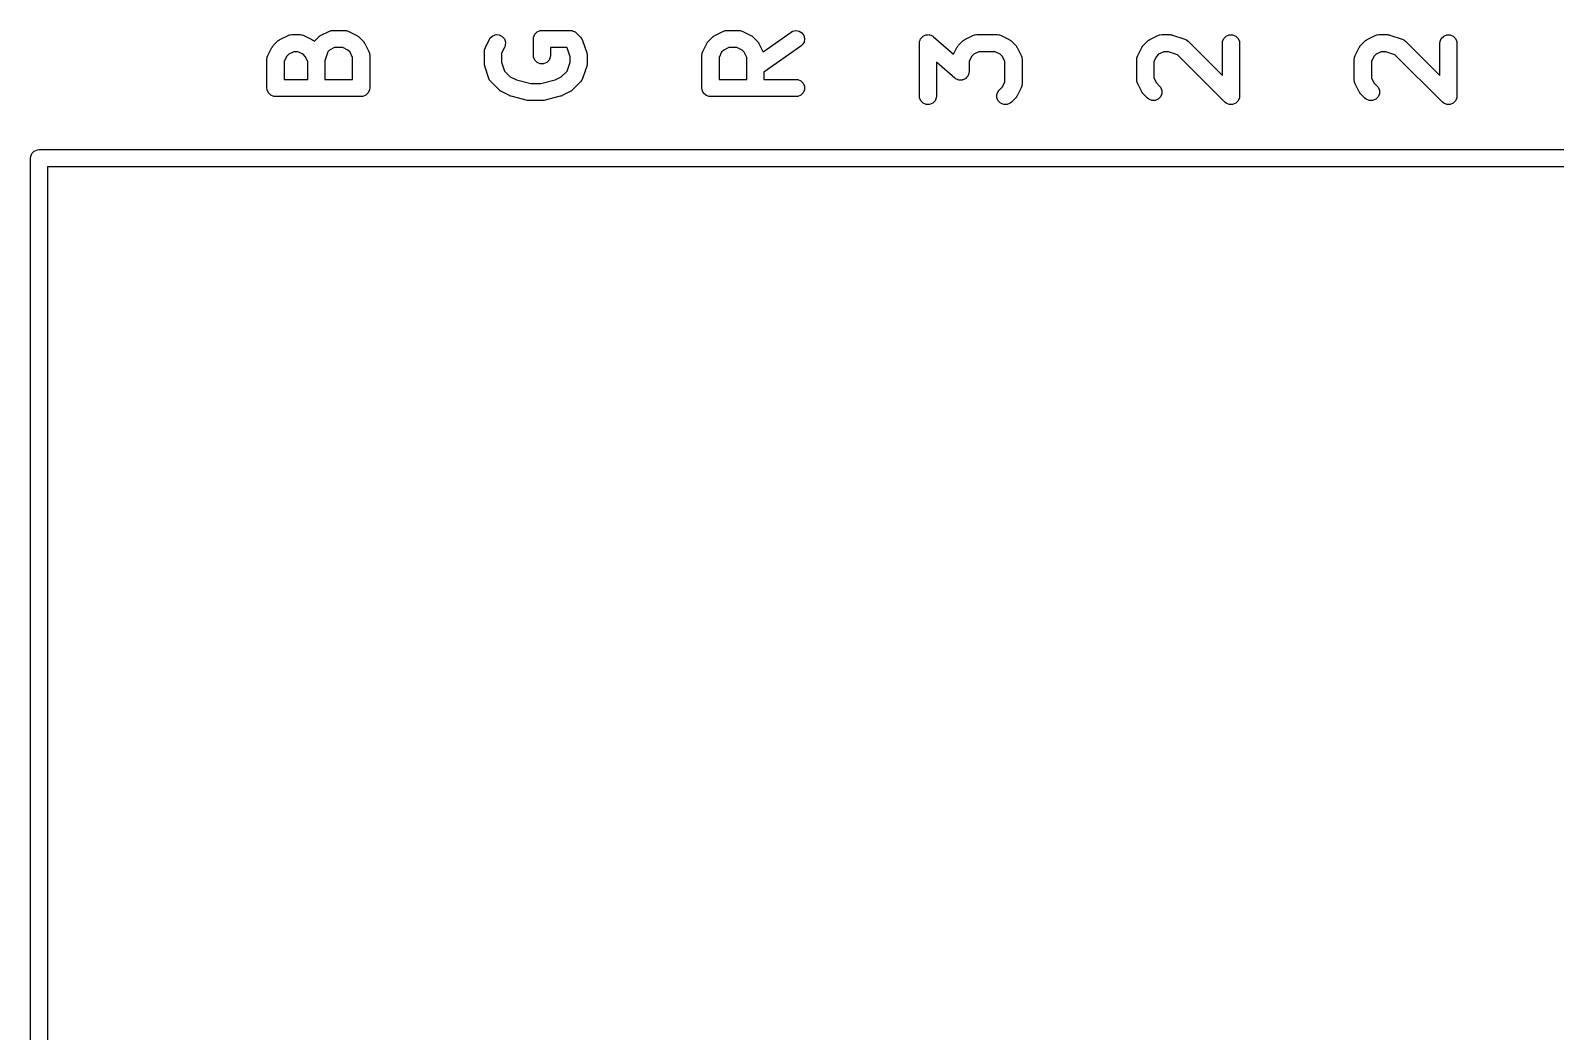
# Model space of a CAD drawing. Header units: inches. Extents: x 3.93 to 7.4, y -5.66 to -1.55.
# Drawn here: x 3.934 to 4.636, y -5.203 to -4.742 of the extents above; entities that cross this region are included whole.
import ezdxf

# ---------------------------------------------------------------- set-up
doc = ezdxf.new("R2010")
doc.units = ezdxf.units.IN
doc.header["$MEASUREMENT"] = 0
doc.layers.add('F.Silkscreen', color=41, linetype='CONTINUOUS', true_color=0xf2eda1)

msp = doc.modelspace()

# ---------------------------------------------------------------- linework, layer by layer
at = {"layer": 'F.Silkscreen', "linetype": 'CONTINUOUS'}
for p, q in [((4.04603, -4.74925), (4.0479, -4.74738)), ((4.0479, -4.74738), (4.04821, -4.74713)), ((4.04821, -4.74713), (4.04827, -4.74705)), ((4.04827, -4.74705), (4.04839, -4.74698)), ((4.04839, -4.74698), (4.0485, -4.74689)), ((4.0485, -4.74689), (4.0486, -4.74685)), ((4.0486, -4.74685), (4.04893, -4.74664)), ((4.04893, -4.74664), (4.05268, -4.74477)), ((4.05268, -4.74477), (4.0534, -4.74449)), ((4.0534, -4.74449), (4.05354, -4.74448)), ((4.05354, -4.74448), (4.05367, -4.74443)), ((4.05367, -4.74443), (4.05444, -4.74435)), ((4.05444, -4.74435), (4.05819, -4.74435)), ((4.05819, -4.74435), (4.05895, -4.74443)), ((4.05895, -4.74443), (4.05909, -4.74448)), ((4.05909, -4.74448), (4.05923, -4.74449)), ((4.05923, -4.74449), (4.05995, -4.74477)), ((4.05995, -4.74477), (4.0637, -4.74664)), ((4.0637, -4.74664), (4.06403, -4.74685)), ((4.06403, -4.74685), (4.06412, -4.74689)), ((4.06412, -4.74689), (4.06423, -4.74698)), ((4.06423, -4.74698), (4.06435, -4.74705)), ((4.06435, -4.74705), (4.06442, -4.74713)), ((4.06442, -4.74713), (4.06472, -4.74738)), ((4.06472, -4.74738), (4.06475, -4.74741)), ((4.06475, -4.74741), (4.06478, -4.74738)), ((4.06478, -4.74738), (4.06665, -4.7455)), ((4.06665, -4.7455), (4.06695, -4.74526)), ((4.06695, -4.74526), (4.06702, -4.74518)), ((4.06702, -4.74518), (4.06714, -4.7451)), ((4.06714, -4.7451), (4.06725, -4.74501)), ((4.06725, -4.74501), (4.06734, -4.74497)), ((4.06734, -4.74497), (4.06767, -4.74477)), ((4.06767, -4.74477), (4.07142, -4.74289)), ((4.07142, -4.74289), (4.07214, -4.74262)), ((4.07214, -4.74262), (4.07229, -4.74261)), ((4.07229, -4.74261), (4.07242, -4.74255)), ((4.07242, -4.74255), (4.07318, -4.74248)), ((4.07318, -4.74248), (4.07881, -4.74248)), ((4.07881, -4.74248), (4.07958, -4.74255)), ((4.07958, -4.74255), (4.07971, -4.74261)), ((4.07971, -4.74261), (4.07985, -4.74262)), ((4.07985, -4.74262), (4.08057, -4.74289)), ((4.08057, -4.74289), (4.08432, -4.74477)), ((4.08432, -4.74477), (4.08465, -4.74497)), ((4.08465, -4.74497), (4.08475, -4.74501)), ((4.08475, -4.74501), (4.08485, -4.7451)), ((4.08485, -4.7451), (4.08497, -4.74518)), ((4.08497, -4.74518), (4.08504, -4.74526)), ((4.08504, -4.74526), (4.08534, -4.7455)), ((4.08534, -4.7455), (4.08722, -4.74738)), ((4.08722, -4.74738), (4.08746, -4.74768)), ((4.08746, -4.74768), (4.08754, -4.74775)), ((4.08754, -4.74775), (4.08762, -4.74787)), ((4.14342, -4.75028), (4.14529, -4.74653)), ((4.14529, -4.74653), (4.1457, -4.74587)), ((4.1457, -4.74587), (4.14686, -4.74487)), ((4.14686, -4.74487), (4.14832, -4.74438)), ((4.14832, -4.74438), (4.14985, -4.74449)), ((4.14985, -4.74449), (4.15123, -4.74518)), ((4.15123, -4.74518), (4.15223, -4.74634)), ((4.15223, -4.74634), (4.15272, -4.7478)), ((4.1655, -4.74641), (4.16557, -4.74565)), ((4.1655, -4.75391), (4.1655, -4.74641)), ((4.16557, -4.74565), (4.16616, -4.74423)), ((4.16616, -4.74423), (4.16725, -4.74314)), ((4.16725, -4.74314), (4.16867, -4.74255)), ((4.16867, -4.74255), (4.16943, -4.74248)), ((4.16943, -4.74248), (4.18256, -4.74248)), ((4.18256, -4.74248), (4.18333, -4.74255)), ((4.18333, -4.74255), (4.18374, -4.74272)), ((4.18374, -4.74272), (4.18475, -4.74314)), ((4.18475, -4.74314), (4.18534, -4.74363)), ((4.18534, -4.74363), (4.18722, -4.7455)), ((4.18722, -4.7455), (4.18771, -4.7461)), ((4.18771, -4.7461), (4.18776, -4.74623)), ((4.18776, -4.74623), (4.18785, -4.74634)), ((4.18785, -4.74634), (4.18817, -4.74704)), ((4.18817, -4.74704), (4.19004, -4.75267)), ((4.24563, -4.74787), (4.2457, -4.74775)), ((4.2457, -4.74775), (4.24578, -4.74768)), ((4.24578, -4.74768), (4.24603, -4.74738)), ((4.24603, -4.74738), (4.2479, -4.7455)), ((4.2479, -4.7455), (4.24821, -4.74526)), ((4.24821, -4.74526), (4.24827, -4.74518)), ((4.24827, -4.74518), (4.24839, -4.7451)), ((4.24839, -4.7451), (4.2485, -4.74501)), ((4.2485, -4.74501), (4.2486, -4.74497)), ((4.2486, -4.74497), (4.24893, -4.74477)), ((4.24893, -4.74477), (4.25268, -4.74289)), ((4.25268, -4.74289), (4.2534, -4.74262)), ((4.2534, -4.74262), (4.25354, -4.74261)), ((4.25354, -4.74261), (4.25367, -4.74255)), ((4.25367, -4.74255), (4.25444, -4.74248)), ((4.25444, -4.74248), (4.26006, -4.74248)), ((4.26006, -4.74248), (4.26083, -4.74255)), ((4.26083, -4.74255), (4.26096, -4.74261)), ((4.26096, -4.74261), (4.2611, -4.74262)), ((4.2611, -4.74262), (4.26182, -4.74289)), ((4.26182, -4.74289), (4.26557, -4.74477)), ((4.26557, -4.74477), (4.2659, -4.74497)), ((4.2659, -4.74497), (4.266, -4.74501)), ((4.266, -4.74501), (4.26611, -4.7451)), ((4.26611, -4.7451), (4.26622, -4.74518)), ((4.26622, -4.74518), (4.26629, -4.74526)), ((4.26629, -4.74526), (4.26659, -4.7455)), ((4.26659, -4.7455), (4.26847, -4.74738)), ((4.26847, -4.74738), (4.26872, -4.74768)), ((4.26872, -4.74768), (4.2688, -4.74775)), ((4.2688, -4.74775), (4.26887, -4.74787)), ((4.27112, -4.75224), (4.28405, -4.74319)), ((4.28405, -4.74319), (4.28472, -4.74281)), ((4.28472, -4.74281), (4.28622, -4.74248)), ((4.28622, -4.74248), (4.28774, -4.74274)), ((4.28774, -4.74274), (4.28903, -4.74357)), ((4.28903, -4.74357), (4.28991, -4.74483)), ((4.28991, -4.74483), (4.29024, -4.74633)), ((4.29024, -4.74633), (4.28998, -4.74784)), ((4.34303, -4.74778), (4.34306, -4.74771)), ((4.34306, -4.74771), (4.34308, -4.74752)), ((4.34308, -4.74752), (4.34332, -4.74693)), ((4.34332, -4.74693), (4.34353, -4.74632)), ((4.34353, -4.74632), (4.34361, -4.74622)), ((4.34361, -4.74622), (4.34366, -4.7461)), ((4.34366, -4.7461), (4.34412, -4.74565)), ((4.34412, -4.74565), (4.34454, -4.74517)), ((4.34454, -4.74517), (4.34466, -4.74511)), ((4.34466, -4.74511), (4.34475, -4.74501)), ((4.34475, -4.74501), (4.34534, -4.74477)), ((4.34534, -4.74477), (4.34591, -4.74449)), ((4.34591, -4.74449), (4.34605, -4.74448)), ((4.34605, -4.74448), (4.34617, -4.74443)), ((4.34617, -4.74443), (4.34681, -4.74443)), ((4.34681, -4.74443), (4.34745, -4.74438)), ((4.34745, -4.74438), (4.34757, -4.74443)), ((4.34757, -4.74443), (4.34771, -4.74443)), ((4.34771, -4.74443), (4.3483, -4.74467)), ((4.3483, -4.74467), (4.3489, -4.74488)), ((4.3489, -4.74488), (4.34906, -4.74499)), ((4.34906, -4.74499), (4.34913, -4.74501)), ((4.34913, -4.74501), (4.3492, -4.74509)), ((4.3492, -4.74509), (4.34953, -4.74533)), ((4.34953, -4.74533), (4.35874, -4.75338)), ((4.36103, -4.74925), (4.3629, -4.74738)), ((4.3629, -4.74738), (4.3632, -4.74713)), ((4.3632, -4.74713), (4.36327, -4.74705)), ((4.36327, -4.74705), (4.36339, -4.74698)), ((4.36339, -4.74698), (4.3635, -4.74689)), ((4.3635, -4.74689), (4.36359, -4.74685)), ((4.36359, -4.74685), (4.36392, -4.74664)), ((4.36392, -4.74664), (4.36767, -4.74477)), ((4.36767, -4.74477), (4.3684, -4.74449)), ((4.3684, -4.74449), (4.36854, -4.74448)), ((4.36854, -4.74448), (4.36867, -4.74443)), ((4.36867, -4.74443), (4.36943, -4.74435)), ((4.36943, -4.74435), (4.37881, -4.74435)), ((4.37881, -4.74435), (4.37958, -4.74443)), ((4.37958, -4.74443), (4.37971, -4.74448)), ((4.37971, -4.74448), (4.37985, -4.74449)), ((4.37985, -4.74449), (4.38057, -4.74477)), ((4.38057, -4.74477), (4.38432, -4.74664)), ((4.38432, -4.74664), (4.38465, -4.74685)), ((4.38465, -4.74685), (4.38475, -4.74689)), ((4.38475, -4.74689), (4.38485, -4.74698)), ((4.38485, -4.74698), (4.38497, -4.74705)), ((4.38497, -4.74705), (4.38504, -4.74713)), ((4.38504, -4.74713), (4.38534, -4.74738)), ((4.38534, -4.74738), (4.38722, -4.74925)), ((4.44603, -4.74925), (4.4479, -4.74738)), ((4.4479, -4.74738), (4.44821, -4.74713)), ((4.44821, -4.74713), (4.44827, -4.74705)), ((4.44827, -4.74705), (4.44839, -4.74698)), ((4.44839, -4.74698), (4.4485, -4.74689)), ((4.4485, -4.74689), (4.4486, -4.74685)), ((4.4486, -4.74685), (4.44893, -4.74664)), ((4.44893, -4.74664), (4.45268, -4.74477)), ((4.45268, -4.74477), (4.4534, -4.74449)), ((4.4534, -4.74449), (4.45354, -4.74448)), ((4.45354, -4.74448), (4.45367, -4.74443)), ((4.45367, -4.74443), (4.45444, -4.74435)), ((4.45444, -4.74435), (4.45819, -4.74435)), ((4.45819, -4.74435), (4.45858, -4.74439)), ((4.45858, -4.74439), (4.45868, -4.74438)), ((4.45868, -4.74438), (4.45882, -4.74441)), ((4.45882, -4.74441), (4.45895, -4.74443)), ((4.45895, -4.74443), (4.45905, -4.74447)), ((4.45905, -4.74447), (4.45943, -4.74455)), ((4.45943, -4.74455), (4.46506, -4.74643)), ((4.46506, -4.74643), (4.46576, -4.74674)), ((4.46576, -4.74674), (4.46587, -4.74684)), ((4.46587, -4.74684), (4.466, -4.74689)), ((4.466, -4.74689), (4.46659, -4.74738)), ((4.46659, -4.74738), (4.48237, -4.76316)), ((4.48237, -4.74829), (4.48245, -4.74752)), ((4.48245, -4.74752), (4.48303, -4.7461)), ((4.48303, -4.7461), (4.48412, -4.74501)), ((4.48412, -4.74501), (4.48554, -4.74443)), ((4.48554, -4.74443), (4.48708, -4.74443)), ((4.48708, -4.74443), (4.4885, -4.74501)), ((4.4885, -4.74501), (4.48958, -4.7461)), ((4.48958, -4.7461), (4.49017, -4.74752)), ((4.49017, -4.74752), (4.49024, -4.74829)), ((4.54603, -4.74925), (4.5479, -4.74738)), ((4.5479, -4.74738), (4.54821, -4.74713)), ((4.54821, -4.74713), (4.54827, -4.74705)), ((4.54827, -4.74705), (4.54839, -4.74698)), ((4.54839, -4.74698), (4.5485, -4.74689)), ((4.5485, -4.74689), (4.5486, -4.74685)), ((4.5486, -4.74685), (4.54893, -4.74664)), ((4.54893, -4.74664), (4.55268, -4.74477)), ((4.55268, -4.74477), (4.5534, -4.74449)), ((4.5534, -4.74449), (4.55354, -4.74448)), ((4.55354, -4.74448), (4.55367, -4.74443)), ((4.55367, -4.74443), (4.55444, -4.74435)), ((4.55444, -4.74435), (4.55819, -4.74435)), ((4.55819, -4.74435), (4.55858, -4.74439)), ((4.55858, -4.74439), (4.55868, -4.74438)), ((4.55868, -4.74438), (4.55882, -4.74441)), ((4.55882, -4.74441), (4.55895, -4.74443)), ((4.55895, -4.74443), (4.55905, -4.74447)), ((4.55905, -4.74447), (4.55943, -4.74455)), ((4.55943, -4.74455), (4.56506, -4.74643)), ((4.56506, -4.74643), (4.56576, -4.74674)), ((4.56576, -4.74674), (4.56587, -4.74684)), ((4.56587, -4.74684), (4.566, -4.74689)), ((4.566, -4.74689), (4.56659, -4.74738)), ((4.56659, -4.74738), (4.58237, -4.76316)), ((4.58237, -4.74829), (4.58245, -4.74752)), ((4.58245, -4.74752), (4.58303, -4.7461)), ((4.58303, -4.7461), (4.58412, -4.74501)), ((4.58412, -4.74501), (4.58554, -4.74443)), ((4.58554, -4.74443), (4.58708, -4.74443)), ((4.58708, -4.74443), (4.5885, -4.74501)), ((4.5885, -4.74501), (4.58958, -4.7461)), ((4.58958, -4.7461), (4.59017, -4.74752)), ((4.59017, -4.74752), (4.59024, -4.74829)), ((4.04313, -4.75489), (4.04314, -4.75475)), ((4.04314, -4.75475), (4.04342, -4.75403)), ((4.04342, -4.75403), (4.04529, -4.75028)), ((4.04529, -4.75028), (4.0455, -4.74995)), ((4.0455, -4.74995), (4.04554, -4.74985)), ((4.04554, -4.74985), (4.04563, -4.74974)), ((4.04563, -4.74974), (4.0457, -4.74962)), ((4.0457, -4.74962), (4.04578, -4.74956)), ((4.04578, -4.74956), (4.04603, -4.74925)), ((4.05205, -4.75437), (4.05087, -4.75672)), ((4.05302, -4.7534), (4.05205, -4.75437)), ((4.05537, -4.75223), (4.05302, -4.7534)), ((4.05726, -4.75223), (4.05537, -4.75223)), ((4.0596, -4.7534), (4.05726, -4.75223)), ((4.06057, -4.75437), (4.0596, -4.7534)), ((4.06175, -4.75672), (4.06057, -4.75437)), ((4.071, -4.75229), (4.06962, -4.75643)), ((4.07177, -4.75152), (4.071, -4.75229)), ((4.07411, -4.75035), (4.07177, -4.75152)), ((4.07788, -4.75035), (4.07411, -4.75035)), ((4.08023, -4.75152), (4.07788, -4.75035)), ((4.0812, -4.75249), (4.08023, -4.75152)), ((4.08237, -4.75484), (4.0812, -4.75249)), ((4.08762, -4.74787), (4.08771, -4.74798)), ((4.08771, -4.74798), (4.08775, -4.74807)), ((4.08775, -4.74807), (4.08795, -4.7484)), ((4.08795, -4.7484), (4.08983, -4.75215)), ((4.08983, -4.75215), (4.09011, -4.75287)), ((4.09011, -4.75287), (4.09012, -4.75301)), ((4.09012, -4.75301), (4.09017, -4.75314)), ((4.09017, -4.75314), (4.09024, -4.75391)), ((4.09024, -4.75391), (4.09024, -4.76891)), ((4.143, -4.75204), (4.14308, -4.75127)), ((4.143, -4.75766), (4.143, -4.75204)), ((4.14308, -4.75127), (4.14313, -4.75114)), ((4.14313, -4.75114), (4.14314, -4.751)), ((4.14314, -4.751), (4.14342, -4.75028)), ((4.15233, -4.75005), (4.15087, -4.75297)), ((4.15087, -4.75297), (4.15087, -4.75702)), ((4.15261, -4.74933), (4.15233, -4.75005)), ((4.15272, -4.7478), (4.15261, -4.74933)), ((4.16557, -4.75468), (4.1655, -4.75391)), ((4.16616, -4.7561), (4.16557, -4.75468)), ((4.1733, -4.75468), (4.17271, -4.7561)), ((4.17337, -4.75391), (4.1733, -4.75468)), ((4.18093, -4.75035), (4.17337, -4.75035)), ((4.17337, -4.75035), (4.17337, -4.75391)), ((4.18099, -4.75041), (4.18093, -4.75035)), ((4.18237, -4.75455), (4.18099, -4.75041)), ((4.18237, -4.75702), (4.18237, -4.75455)), ((4.19004, -4.75267), (4.19013, -4.75305)), ((4.19013, -4.75305), (4.19017, -4.75314)), ((4.19017, -4.75314), (4.19018, -4.75328)), ((4.19018, -4.75328), (4.19021, -4.75342)), ((4.19021, -4.75342), (4.19021, -4.75352)), ((4.19021, -4.75352), (4.19024, -4.75391)), ((4.19024, -4.75391), (4.19024, -4.75766)), ((4.243, -4.75391), (4.24308, -4.75314)), ((4.243, -4.76891), (4.243, -4.75391)), ((4.24308, -4.75314), (4.24313, -4.75301)), ((4.24313, -4.75301), (4.24314, -4.75287)), ((4.24314, -4.75287), (4.24342, -4.75215)), ((4.24342, -4.75215), (4.24529, -4.7484)), ((4.24529, -4.7484), (4.2455, -4.74807)), ((4.2455, -4.74807), (4.24554, -4.74798)), ((4.24554, -4.74798), (4.24563, -4.74787)), ((4.25205, -4.75249), (4.25087, -4.75484)), ((4.25302, -4.75152), (4.25205, -4.75249)), ((4.25537, -4.75035), (4.25302, -4.75152)), ((4.25913, -4.75035), (4.25537, -4.75035)), ((4.26148, -4.75152), (4.25913, -4.75035)), ((4.26245, -4.75249), (4.26148, -4.75152)), ((4.26362, -4.75484), (4.26245, -4.75249)), ((4.26887, -4.74787), (4.26896, -4.74798)), ((4.26896, -4.74798), (4.269, -4.74807)), ((4.269, -4.74807), (4.26921, -4.7484)), ((4.26921, -4.7484), (4.27108, -4.75215)), ((4.27108, -4.75215), (4.27112, -4.75224)), ((4.28857, -4.74964), (4.2715, -4.76159)), ((4.28915, -4.74914), (4.28857, -4.74964)), ((4.28998, -4.74784), (4.28915, -4.74914)), ((4.343, -4.74829), (4.34304, -4.74788)), ((4.343, -4.77266), (4.343, -4.74829)), ((4.34304, -4.74788), (4.34303, -4.74778)), ((4.35874, -4.75338), (4.36029, -4.75028)), ((4.36029, -4.75028), (4.3605, -4.74995)), ((4.3605, -4.74995), (4.36054, -4.74985)), ((4.36054, -4.74985), (4.36063, -4.74974)), ((4.36063, -4.74974), (4.3607, -4.74962)), ((4.3607, -4.74962), (4.36078, -4.74956)), ((4.36078, -4.74956), (4.36103, -4.74925)), ((4.36705, -4.75437), (4.36587, -4.75672)), ((4.36802, -4.7534), (4.36705, -4.75437)), ((4.37036, -4.75223), (4.36802, -4.7534)), ((4.37788, -4.75223), (4.37036, -4.75223)), ((4.38023, -4.7534), (4.37788, -4.75223)), ((4.3812, -4.75437), (4.38023, -4.7534)), ((4.38237, -4.75672), (4.3812, -4.75437)), ((4.38722, -4.74925), (4.38746, -4.74956)), ((4.38746, -4.74956), (4.38754, -4.74962)), ((4.38754, -4.74962), (4.38762, -4.74974)), ((4.38762, -4.74974), (4.38771, -4.74985)), ((4.38771, -4.74985), (4.38775, -4.74995)), ((4.38775, -4.74995), (4.38795, -4.75028)), ((4.38795, -4.75028), (4.38983, -4.75403)), ((4.38983, -4.75403), (4.39011, -4.75475)), ((4.39011, -4.75475), (4.39012, -4.75489)), ((4.44313, -4.75489), (4.44314, -4.75475)), ((4.44314, -4.75475), (4.44342, -4.75403)), ((4.44342, -4.75403), (4.44529, -4.75028)), ((4.44529, -4.75028), (4.4455, -4.74995)), ((4.4455, -4.74995), (4.44554, -4.74985)), ((4.44554, -4.74985), (4.44563, -4.74974)), ((4.44563, -4.74974), (4.4457, -4.74962)), ((4.4457, -4.74962), (4.44578, -4.74956)), ((4.44578, -4.74956), (4.44603, -4.74925)), ((4.45205, -4.75437), (4.45087, -4.75672)), ((4.45302, -4.7534), (4.45205, -4.75437)), ((4.45537, -4.75223), (4.45302, -4.7534)), ((4.45755, -4.75223), (4.45537, -4.75223)), ((4.46168, -4.7536), (4.45755, -4.75223)), ((4.48352, -4.77544), (4.46168, -4.7536)), ((4.48237, -4.76316), (4.48237, -4.74829)), ((4.49024, -4.74829), (4.49024, -4.77266)), ((4.54313, -4.75489), (4.54314, -4.75475)), ((4.54314, -4.75475), (4.54342, -4.75403)), ((4.54342, -4.75403), (4.54529, -4.75028)), ((4.54529, -4.75028), (4.5455, -4.74995)), ((4.5455, -4.74995), (4.54554, -4.74985)), ((4.54554, -4.74985), (4.54563, -4.74974)), ((4.54563, -4.74974), (4.5457, -4.74962)), ((4.5457, -4.74962), (4.54578, -4.74956)), ((4.54578, -4.74956), (4.54603, -4.74925)), ((4.55205, -4.75437), (4.55087, -4.75672)), ((4.55302, -4.7534), (4.55205, -4.75437)), ((4.55537, -4.75223), (4.55302, -4.7534)), ((4.55755, -4.75223), (4.55537, -4.75223)), ((4.56168, -4.7536), (4.55755, -4.75223)), ((4.58352, -4.77544), (4.56168, -4.7536)), ((4.58237, -4.76316), (4.58237, -4.74829)), ((4.59024, -4.74829), (4.59024, -4.77266)), ((4.043, -4.75579), (4.04308, -4.75502)), ((4.043, -4.76891), (4.043, -4.75579)), ((4.04308, -4.75502), (4.04313, -4.75489)), ((4.05087, -4.75672), (4.05087, -4.76497)), ((4.06175, -4.76497), (4.06175, -4.75672)), ((4.06962, -4.75643), (4.06962, -4.76497)), ((4.08237, -4.76497), (4.08237, -4.75484)), ((4.14304, -4.75805), (4.143, -4.75766)), ((4.14303, -4.75815), (4.14304, -4.75805)), ((4.14306, -4.75829), (4.14303, -4.75815)), ((4.14308, -4.75843), (4.14306, -4.75829)), ((4.14312, -4.75853), (4.14308, -4.75843)), ((4.1432, -4.75891), (4.14312, -4.75853)), ((4.14508, -4.76453), (4.1432, -4.75891)), ((4.15087, -4.75702), (4.15225, -4.76116)), ((4.15225, -4.76116), (4.15489, -4.7638)), ((4.16725, -4.75719), (4.16616, -4.7561)), ((4.16867, -4.75777), (4.16725, -4.75719)), ((4.1702, -4.75777), (4.16867, -4.75777)), ((4.17162, -4.75719), (4.1702, -4.75777)), ((4.17271, -4.7561), (4.17162, -4.75719)), ((4.17835, -4.7638), (4.18099, -4.76116)), ((4.18099, -4.76116), (4.18237, -4.75702)), ((4.19004, -4.75891), (4.18817, -4.76453)), ((4.19013, -4.75853), (4.19004, -4.75891)), ((4.19017, -4.75843), (4.19013, -4.75853)), ((4.19018, -4.75829), (4.19017, -4.75843)), ((4.19021, -4.75815), (4.19018, -4.75829)), ((4.19024, -4.75766), (4.19021, -4.75805)), ((4.19021, -4.75805), (4.19021, -4.75815)), ((4.25087, -4.75484), (4.25087, -4.76497)), ((4.26362, -4.76497), (4.26362, -4.75484)), ((4.2715, -4.76159), (4.2715, -4.76497)), ((4.35934, -4.76437), (4.35087, -4.75696)), ((4.35087, -4.75696), (4.35087, -4.77266)), ((4.36587, -4.76141), (4.36583, -4.76182)), ((4.36587, -4.75672), (4.36587, -4.76141)), ((4.38237, -4.76611), (4.38237, -4.75672)), ((4.39012, -4.75489), (4.39017, -4.75502)), ((4.39017, -4.75502), (4.39024, -4.75579)), ((4.39024, -4.75579), (4.39024, -4.76704)), ((4.443, -4.75579), (4.44308, -4.75502)), ((4.443, -4.76516), (4.443, -4.75579)), ((4.44308, -4.75502), (4.44313, -4.75489)), ((4.45087, -4.75672), (4.45087, -4.76423)), ((4.543, -4.75579), (4.54308, -4.75502)), ((4.543, -4.76516), (4.543, -4.75579)), ((4.54308, -4.75502), (4.54313, -4.75489)), ((4.55087, -4.75672), (4.55087, -4.76423)), ((4.05087, -4.76497), (4.06175, -4.76497)), ((4.06962, -4.76497), (4.08237, -4.76497)), ((4.14539, -4.76524), (4.14508, -4.76453)), ((4.14548, -4.76534), (4.14539, -4.76524)), ((4.14554, -4.76547), (4.14548, -4.76534)), ((4.14603, -4.76607), (4.14554, -4.76547)), ((4.14978, -4.76982), (4.14603, -4.76607)), ((4.15489, -4.7638), (4.15769, -4.7652)), ((4.15769, -4.7652), (4.1643, -4.76685)), ((4.1643, -4.76685), (4.16895, -4.76685)), ((4.16895, -4.76685), (4.17556, -4.7652)), ((4.17556, -4.7652), (4.17835, -4.7638)), ((4.18722, -4.76607), (4.18347, -4.76982)), ((4.18771, -4.76547), (4.18722, -4.76607)), ((4.18776, -4.76534), (4.18771, -4.76547)), ((4.18785, -4.76524), (4.18776, -4.76534)), ((4.18817, -4.76453), (4.18785, -4.76524)), ((4.25087, -4.76497), (4.26362, -4.76497)), ((4.2715, -4.76497), (4.28631, -4.76497)), ((4.28631, -4.76497), (4.28708, -4.76505)), ((4.28708, -4.76505), (4.2885, -4.76564)), ((4.2885, -4.76564), (4.28958, -4.76672)), ((4.28958, -4.76672), (4.29017, -4.76814)), ((4.29017, -4.76814), (4.29017, -4.76968)), ((4.35968, -4.76461), (4.35934, -4.76437)), ((4.35975, -4.76468), (4.35968, -4.76461)), ((4.35982, -4.76471), (4.35975, -4.76468)), ((4.35997, -4.76482), (4.35982, -4.76471)), ((4.36058, -4.76503), (4.35997, -4.76482)), ((4.36117, -4.76527), (4.36058, -4.76503)), ((4.3613, -4.76527), (4.36117, -4.76527)), ((4.36143, -4.76532), (4.3613, -4.76527)), ((4.36206, -4.76527), (4.36143, -4.76532)), ((4.3627, -4.76527), (4.36206, -4.76527)), ((4.36283, -4.76522), (4.3627, -4.76527)), ((4.36296, -4.76521), (4.36283, -4.76522)), ((4.36353, -4.76493), (4.36296, -4.76521)), ((4.36412, -4.76468), (4.36353, -4.76493)), ((4.36422, -4.76459), (4.36412, -4.76468)), ((4.36434, -4.76453), (4.36422, -4.76459)), ((4.36476, -4.76405), (4.36434, -4.76453)), ((4.36521, -4.7636), (4.36476, -4.76405)), ((4.36526, -4.76348), (4.36521, -4.7636)), ((4.36535, -4.76338), (4.36526, -4.76348)), ((4.36555, -4.76277), (4.36535, -4.76338)), ((4.3658, -4.76218), (4.36555, -4.76277)), ((4.36582, -4.76199), (4.3658, -4.76218)), ((4.36584, -4.76192), (4.36582, -4.76199)), ((4.36583, -4.76182), (4.36584, -4.76192)), ((4.37977, -4.76988), (4.3812, -4.76845)), ((4.3812, -4.76845), (4.38237, -4.76611)), ((4.38983, -4.7688), (4.38795, -4.77255)), ((4.39011, -4.76808), (4.38983, -4.7688)), ((4.39012, -4.76793), (4.39011, -4.76808)), ((4.39017, -4.7678), (4.39012, -4.76793)), ((4.39024, -4.76704), (4.39017, -4.7678)), ((4.44308, -4.76593), (4.443, -4.76516)), ((4.44313, -4.76606), (4.44308, -4.76593)), ((4.44314, -4.7662), (4.44313, -4.76606)), ((4.44342, -4.76692), (4.44314, -4.7662)), ((4.44529, -4.77067), (4.44342, -4.76692)), ((4.45087, -4.76423), (4.45205, -4.76658)), ((4.45205, -4.76658), (4.45347, -4.768)), ((4.45347, -4.768), (4.45396, -4.7686)), ((4.45396, -4.7686), (4.45455, -4.77002)), ((4.54308, -4.76593), (4.543, -4.76516)), ((4.54313, -4.76606), (4.54308, -4.76593)), ((4.54314, -4.7662), (4.54313, -4.76606)), ((4.54342, -4.76692), (4.54314, -4.7662)), ((4.54529, -4.77067), (4.54342, -4.76692)), ((4.55087, -4.76423), (4.55205, -4.76658)), ((4.55205, -4.76658), (4.55347, -4.768)), ((4.55347, -4.768), (4.55396, -4.7686)), ((4.55396, -4.7686), (4.55455, -4.77002)), ((4.04308, -4.76968), (4.043, -4.76891)), ((4.04366, -4.7711), (4.04308, -4.76968)), ((4.04475, -4.77218), (4.04366, -4.7711)), ((4.04617, -4.77277), (4.04475, -4.77218)), ((4.04694, -4.77285), (4.04617, -4.77277)), ((4.08631, -4.77285), (4.04694, -4.77285)), ((4.08708, -4.77277), (4.08631, -4.77285)), ((4.0885, -4.77218), (4.08708, -4.77277)), ((4.08958, -4.7711), (4.0885, -4.77218)), ((4.09017, -4.76968), (4.08958, -4.7711)), ((4.09024, -4.76891), (4.09017, -4.76968)), ((4.15008, -4.77007), (4.14978, -4.76982)), ((4.15015, -4.77015), (4.15008, -4.77007)), ((4.15027, -4.77022), (4.15015, -4.77015)), ((4.15037, -4.77031), (4.15027, -4.77022)), ((4.15047, -4.77035), (4.15037, -4.77031)), ((4.1508, -4.77056), (4.15047, -4.77035)), ((4.15455, -4.77243), (4.1508, -4.77056)), ((4.15461, -4.77245), (4.15455, -4.77243)), ((4.15463, -4.77247), (4.15461, -4.77245)), ((4.15495, -4.77259), (4.15463, -4.77247)), ((4.15527, -4.77271), (4.15495, -4.77259)), ((4.1553, -4.77271), (4.15527, -4.77271)), ((4.15536, -4.77273), (4.1553, -4.77271)), ((4.16286, -4.7746), (4.15536, -4.77273)), ((4.16299, -4.77462), (4.16286, -4.7746)), ((4.16304, -4.77465), (4.16299, -4.77462)), ((4.16333, -4.77468), (4.16304, -4.77465)), ((4.16362, -4.77472), (4.16333, -4.77468)), ((4.16368, -4.77471), (4.16362, -4.77472)), ((4.16381, -4.77472), (4.16368, -4.77471)), ((4.16943, -4.77472), (4.16381, -4.77472)), ((4.16957, -4.77471), (4.16943, -4.77472)), ((4.16963, -4.77472), (4.16957, -4.77471)), ((4.16991, -4.77468), (4.16963, -4.77472)), ((4.1702, -4.77465), (4.16991, -4.77468)), ((4.17026, -4.77462), (4.1702, -4.77465)), ((4.17039, -4.7746), (4.17026, -4.77462)), ((4.17789, -4.77273), (4.17039, -4.7746)), ((4.17795, -4.77271), (4.17789, -4.77273)), ((4.17797, -4.77271), (4.17795, -4.77271)), ((4.17829, -4.77259), (4.17797, -4.77271)), ((4.17862, -4.77247), (4.17829, -4.77259)), ((4.17864, -4.77245), (4.17862, -4.77247)), ((4.17869, -4.77243), (4.17864, -4.77245)), ((4.18244, -4.77056), (4.17869, -4.77243)), ((4.18277, -4.77035), (4.18244, -4.77056)), ((4.18287, -4.77031), (4.18277, -4.77035)), ((4.18298, -4.77022), (4.18287, -4.77031)), ((4.1831, -4.77015), (4.18298, -4.77022)), ((4.18317, -4.77007), (4.1831, -4.77015)), ((4.18347, -4.76982), (4.18317, -4.77007)), ((4.24308, -4.76968), (4.243, -4.76891)), ((4.24366, -4.7711), (4.24308, -4.76968)), ((4.24475, -4.77218), (4.24366, -4.7711)), ((4.24617, -4.77277), (4.24475, -4.77218)), ((4.24694, -4.77285), (4.24617, -4.77277)), ((4.28631, -4.77285), (4.24694, -4.77285)), ((4.28708, -4.77277), (4.28631, -4.77285)), ((4.2885, -4.77218), (4.28708, -4.77277)), ((4.28958, -4.7711), (4.2885, -4.77218)), ((4.29017, -4.76968), (4.28958, -4.7711)), ((4.34308, -4.77343), (4.343, -4.77266)), ((4.34366, -4.77485), (4.34308, -4.77343)), ((4.34475, -4.77593), (4.34366, -4.77485)), ((4.35021, -4.77485), (4.34913, -4.77593)), ((4.3508, -4.77343), (4.35021, -4.77485)), ((4.35087, -4.77266), (4.3508, -4.77343)), ((4.3787, -4.77189), (4.37928, -4.77047)), ((4.3787, -4.77343), (4.3787, -4.77189)), ((4.37928, -4.77485), (4.3787, -4.77343)), ((4.37928, -4.77047), (4.37977, -4.76988)), ((4.38037, -4.77593), (4.37928, -4.77485)), ((4.38534, -4.77544), (4.38475, -4.77593)), ((4.38722, -4.77357), (4.38534, -4.77544)), ((4.38746, -4.77327), (4.38722, -4.77357)), ((4.38754, -4.7732), (4.38746, -4.77327)), ((4.38762, -4.77308), (4.38754, -4.7732)), ((4.38771, -4.77297), (4.38762, -4.77308)), ((4.38775, -4.77288), (4.38771, -4.77297)), ((4.38795, -4.77255), (4.38775, -4.77288)), ((4.4455, -4.771), (4.44529, -4.77067)), ((4.44554, -4.7711), (4.4455, -4.771)), ((4.44563, -4.77121), (4.44554, -4.7711)), ((4.4457, -4.77132), (4.44563, -4.77121)), ((4.44578, -4.77139), (4.4457, -4.77132)), ((4.44603, -4.77169), (4.44578, -4.77139)), ((4.4479, -4.77357), (4.44603, -4.77169)), ((4.4485, -4.77406), (4.4479, -4.77357)), ((4.44992, -4.77465), (4.4485, -4.77406)), ((4.45146, -4.77465), (4.44992, -4.77465)), ((4.45287, -4.77406), (4.45146, -4.77465)), ((4.45396, -4.77297), (4.45287, -4.77406)), ((4.45455, -4.77155), (4.45396, -4.77297)), ((4.45455, -4.77002), (4.45455, -4.77155)), ((4.48412, -4.77593), (4.48352, -4.77544)), ((4.48958, -4.77485), (4.4885, -4.77593)), ((4.49017, -4.77343), (4.48958, -4.77485)), ((4.49024, -4.77266), (4.49017, -4.77343)), ((4.5455, -4.771), (4.54529, -4.77067)), ((4.54554, -4.7711), (4.5455, -4.771)), ((4.54563, -4.77121), (4.54554, -4.7711)), ((4.5457, -4.77132), (4.54563, -4.77121)), ((4.54578, -4.77139), (4.5457, -4.77132)), ((4.54603, -4.77169), (4.54578, -4.77139)), ((4.5479, -4.77357), (4.54603, -4.77169)), ((4.5485, -4.77406), (4.5479, -4.77357)), ((4.54992, -4.77465), (4.5485, -4.77406)), ((4.55146, -4.77465), (4.54992, -4.77465)), ((4.55287, -4.77406), (4.55146, -4.77465)), ((4.55396, -4.77297), (4.55287, -4.77406)), ((4.55455, -4.77155), (4.55396, -4.77297)), ((4.55455, -4.77002), (4.55455, -4.77155)), ((4.58412, -4.77593), (4.58352, -4.77544)), ((4.58958, -4.77485), (4.5885, -4.77593)), ((4.59017, -4.77343), (4.58958, -4.77485)), ((4.59024, -4.77266), (4.59017, -4.77343)), ((4.34617, -4.77652), (4.34475, -4.77593)), ((4.34771, -4.77652), (4.34617, -4.77652)), ((4.34913, -4.77593), (4.34771, -4.77652)), ((4.38179, -4.77652), (4.38037, -4.77593)), ((4.38333, -4.77652), (4.38179, -4.77652)), ((4.38475, -4.77593), (4.38333, -4.77652)), ((4.48554, -4.77652), (4.48412, -4.77593)), ((4.48708, -4.77652), (4.48554, -4.77652)), ((4.4885, -4.77593), (4.48708, -4.77652)), ((4.58554, -4.77652), (4.58412, -4.77593)), ((4.58708, -4.77652), (4.58554, -4.77652)), ((4.5885, -4.77593), (4.58708, -4.77652)), ((3.93425, -4.80118), (3.93433, -4.80041)), ((3.93425, -5.52165), (3.93425, -4.80118)), ((3.93433, -4.80041), (3.93492, -4.79899)), ((3.93492, -4.79899), (3.936, -4.79791)), ((3.936, -4.79791), (3.93742, -4.79732)), ((3.93742, -4.79732), (3.93819, -4.79724)), ((3.93819, -4.79724), (5.2185, -4.79724)), ((3.94213, -4.80512), (3.94213, -5.51772)), ((5.21457, -4.80512), (3.94213, -4.80512))]:
    msp.add_line(p, q, dxfattribs=at)

doc.saveas('drawing.dxf')
